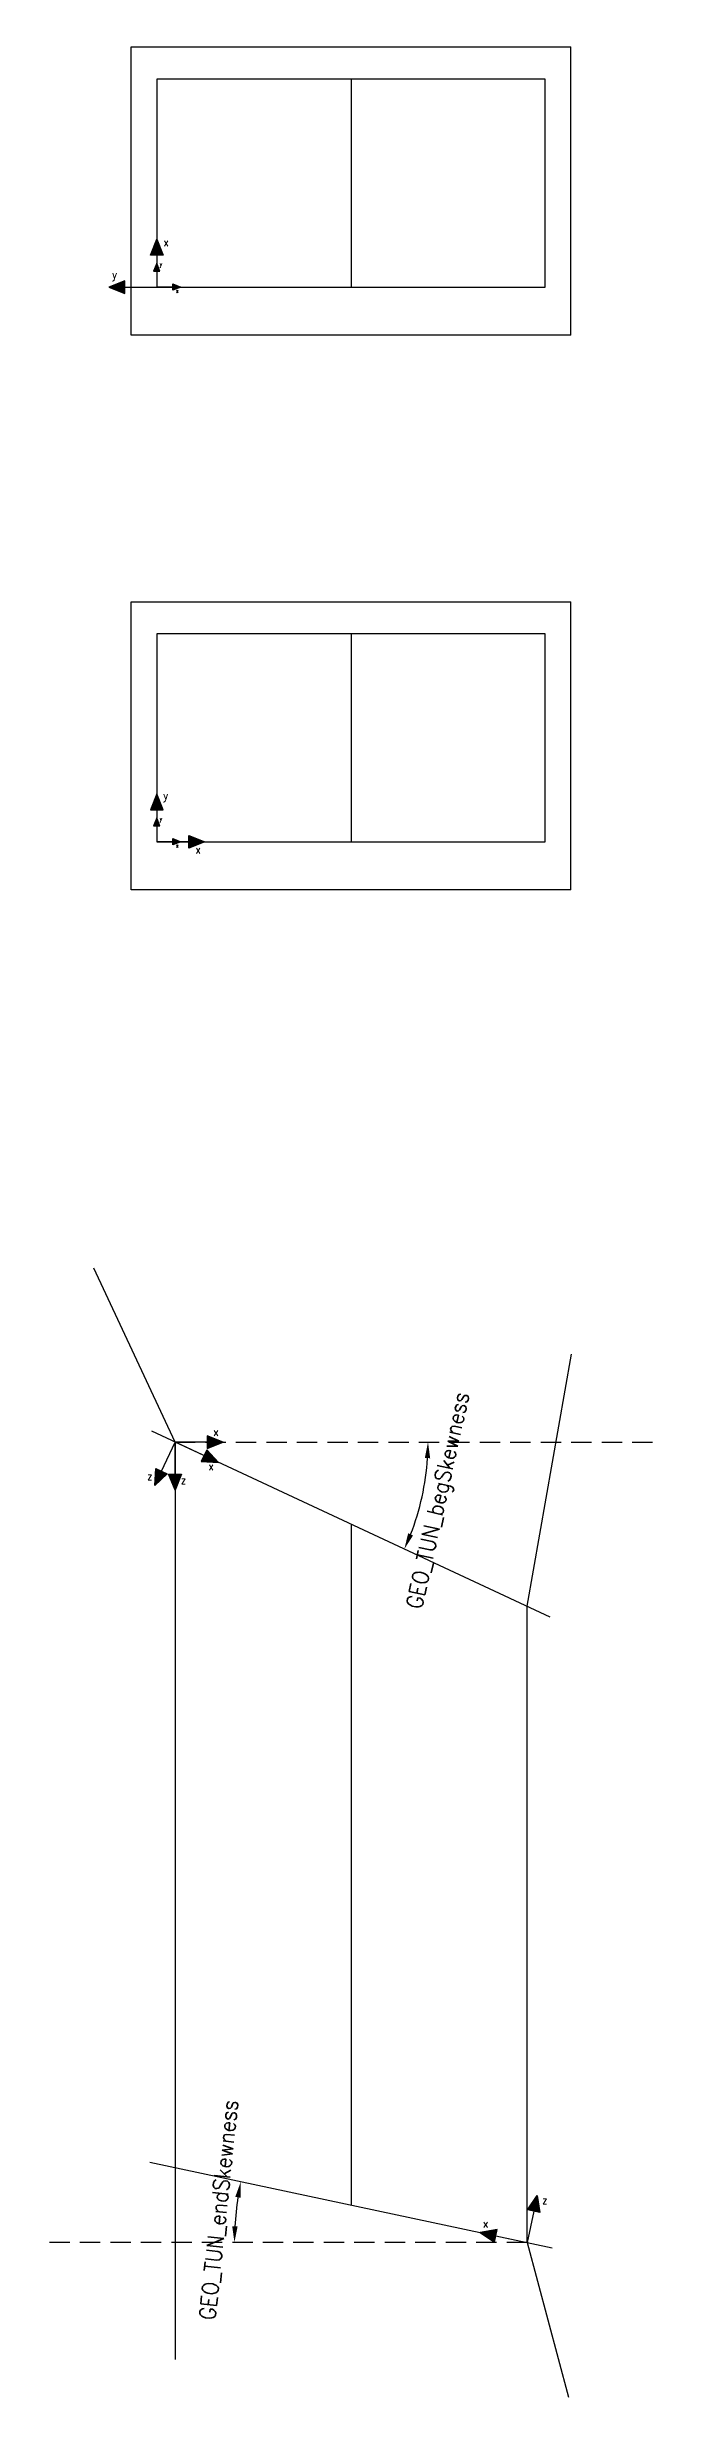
# Model space of a CAD drawing. Header units: millimetres. Extents: x 9422 to 64287, y -8120 to 6483.
# Drawn here: x 39224 to 41124, y -1410 to 5931 of the extents above; entities that cross this region are included whole.
import ezdxf
from ezdxf.enums import TextEntityAlignment as Align

# ---------------------------------------------------------------- set-up
doc = ezdxf.new("R2010")
doc.units = ezdxf.units.MM
doc.linetypes.add('DASHED', pattern=[19.05, 12.7, -6.35])
for name, color, linetype in [('04', 4, 'Continuous'), ('07', 7, 'Continuous'), ('08', 8, 'Continuous'), ('Dimension_03', 3, 'Continuous'), ('Green_04_0.3mm', 106, 'Continuous'), ('Orange_04_0.3mm', 23, 'Continuous')]:
    doc.layers.add(name, color=color, linetype=linetype)
doc.styles.add('Color', font='romans.shx', dxfattribs={"width": 0.9, "height": 100})
doc.styles.add('Romans', font='romans.shx', dxfattribs={"width": 0.9, "height": 50})
doc.dimstyles.new('C 1-25 (1-25)', dxfattribs={"dimscale": 25, "dimtxt": 0.18, "dimasz": 2, "dimexe": 1, "dimexo": 1, "dimgap": 1, "dimtad": 1, "dimdec": 0, "dimlfac": 0.1, "dimzin": 0, "dimdsep": 46, "dimtxsty": 'Romans', "dimblk1": 'OBLIQUE', "dimblk2": 'OBLIQUE', "dimsah": 1, "dimcen": 2, "dimdle": 1, "dimclrd": 7, "dimclre": 7, "dimclrt": 3, "dimazin": 2, "dimtfac": 1, "dimtdec": 0, "dimtmove": 0, "dimatfit": 3, "dimfxl": 1, "dimfrac": 1, "dimarcsym": 0})

# ---------------------------------------------------------------- blocks, each defined once
blk = doc.blocks.new('*D6')
at = {"layer": 'Defpoints', "color": 0, "transparency": 16777216}
for p in [(39551.5, 1606.9), (39624, 1573.1), (41124, 1573.1), (40381.4, 1346.3), (40796.5, 1026.3)]:
    blk.add_point(p, dxfattribs=at)
at = {"layer": 'Dimension_03', "color": 7, "linetype": 'ByBlock', "lineweight": -2, "transparency": 16777216}
blk.add_arc((39624, 1573.1), 790.7, 338.62386, 356.37614, dxfattribs=at)
at = {"layer": 'Dimension_03', "color": 7, "transparency": 16777216}
for points in [[(40404.7, 1523.4), (40421.4, 1522.8), (40414.6, 1573.1)], [(40367.9, 1281.6), (40352.6, 1288.2), (40340.6, 1238.9)]]:
    blk.add_solid(points, dxfattribs=at)
at = {"layer": 'Dimension_03', "color": 3, "transparency": 16777216, "insert": (40452.8, 1389.3), "char_height": 50, "attachment_point": 5, "rotation": 77.5, "style": 'Romans'}
blk.add_mtext('GEO_TUN_begSkewness', dxfattribs=at)
blk = doc.blocks.new('*D7')
at = {"layer": 'Defpoints', "color": 0, "transparency": 16777216}
for p in [(39545.7, -676.5), (39818.7, -799.7), (39224, -926.9), (40724, -926.9), (40802.2, -943.6)]:
    blk.add_point(p, dxfattribs=at)
at = {"layer": 'Dimension_03', "color": 7, "linetype": 'ByBlock', "lineweight": -2, "transparency": 16777216}
blk.add_arc((40724, -926.9), 914.2, 171.13406, 176.86594, dxfattribs=at)
at = {"layer": 'Dimension_03', "color": 7, "transparency": 16777216}
for points in [[(39812.5, -784.5), (39828.9, -787.5), (39829.8, -736.9)], [(39819.5, -877.2), (39802.8, -876.7), (39809.8, -926.9)]]:
    blk.add_solid(points, dxfattribs=at)
at = {"layer": 'Dimension_03', "color": 3, "transparency": 16777216, "insert": (39762.7, -825.9), "char_height": 50, "attachment_point": 5, "rotation": 84, "style": 'Romans'}
blk.add_mtext('GEO_TUN_endSkewness', dxfattribs=at)

msp = doc.modelspace()

# ---------------------------------------------------------------- hatches: boundary and pattern name
at = {"layer": '07', "transparency": 33554559}
h = msp.add_hatch(color=256, dxfattribs=at)
h.dxf.hatch_style = 1
h.paths.add_polyline_path([(39577.1, 5231.3), (39567.1, 5256.3), (39557.1, 5231.3)])
h = msp.add_hatch(color=256, dxfattribs=at)
h.dxf.hatch_style = 1
h.paths.add_polyline_path([(39617.1, 5191.3), (39642.1, 5181.3), (39617.1, 5171.3)])
h = msp.add_hatch(color=256, dxfattribs=at)
h.dxf.hatch_style = 1
h.paths.add_polyline_path([(39577.1, 3498.5), (39567.1, 3523.5), (39557.1, 3498.5)])
h = msp.add_hatch(color=256, dxfattribs=at)
h.dxf.hatch_style = 1
h.paths.add_polyline_path([(39617.1, 3458.5), (39642.1, 3448.5), (39617.1, 3438.5)])
at = {"layer": 'Green_04_0.3mm', "transparency": 33554559}
h = msp.add_hatch(color=256, dxfattribs=at)
h.dxf.hatch_style = 1
h.paths.add_polyline_path([(39547.1, 5281.3), (39567.1, 5331.3), (39587.1, 5281.3)])
h = msp.add_hatch(color=256, dxfattribs=at)
h.dxf.hatch_style = 1
h.paths.add_polyline_path([(39467.1, 5201.3), (39417.1, 5181.3), (39467.1, 5161.3)])
h = msp.add_hatch(color=256, dxfattribs=at)
h.dxf.hatch_style = 1
h.paths.add_polyline_path([(39587.1, 3548.5), (39567.1, 3598.5), (39547.1, 3548.5)])
h = msp.add_hatch(color=256, dxfattribs=at)
h.dxf.hatch_style = 1
h.paths.add_polyline_path([(39667.1, 3468.5), (39717.1, 3448.5), (39667.1, 3428.5)])
h = msp.add_hatch(color=256, dxfattribs=at)
h.dxf.hatch_style = 1
h.paths.add_polyline_path([(39706.2, 1512.7), (39759.9, 1509.7), (39723.1, 1548.9)])
h = msp.add_hatch(color=256, dxfattribs=at)
h.dxf.hatch_style = 1
h.paths.add_polyline_path([(39599.8, 1474), (39560.6, 1437.1), (39563.6, 1490.9)])
h = msp.add_hatch(color=256, dxfattribs=at)
h.dxf.hatch_style = 1
h.paths.add_polyline_path([(40725.2, -825), (40755.2, -780.2), (40764.3, -833.3)])
h = msp.add_hatch(color=256, dxfattribs=at)
h.dxf.hatch_style = 1
h.paths.add_polyline_path([(40630.3, -886.6), (40577.3, -895.7), (40622, -925.7)])
at = {"layer": 'Orange_04_0.3mm', "transparency": 33554559}
h = msp.add_hatch(color=256, dxfattribs=at)
h.dxf.hatch_style = 1
h.paths.add_polyline_path([(39724, 1553.1), (39774, 1573.1), (39724, 1593.1)])
h = msp.add_hatch(color=256, dxfattribs=at)
h.dxf.hatch_style = 1
h.paths.add_polyline_path([(39644, 1473.1), (39624, 1423.1), (39604, 1473.1)])

# ---------------------------------------------------------------- linework, layer by layer
at = {"layer": '04'}
for p, q in [((39487.1, 5931.3), (40860.8, 5931.3)), ((39487.1, 5031.3), (39487.1, 5931.3)), ((40860.8, 5031.3), (40860.8, 5931.3)), ((40174, 5831.3), (40174, 5181.3)), ((40860.8, 5031.3), (39487.1, 5031.3)), ((39487.1, 4198.5), (40860.8, 4198.5)), ((39487.1, 3298.5), (39487.1, 4198.5)), ((40860.8, 3298.5), (40860.8, 4198.5)), ((40174, 4098.5), (40174, 3448.5)), ((40860.8, 3298.5), (39487.1, 3298.5)), ((39624, 1573.1), (39370.4, 2116.9)), ((40724, 1060.1), (40862.9, 1848)), ((40796.5, 1026.3), (39551.5, 1606.9)), ((39624, 1573.1), (39624, -693.1)), ((40174, 1316.6), (40174, -810)), ((40724, -926.9), (40724, 1060.1)), ((39545.7, -676.5), (40802.2, -943.6)), ((39624, -693.1), (39624, -1293.1)), ((40724, -926.9), (40853.4, -1409.9))]:
    msp.add_line(p, q, dxfattribs=at)
for points in [[(39567.1, 5181.3), (40780.8, 5181.3), (40780.8, 5831.3), (39567.1, 5831.3)], [(39567.1, 3448.5), (40780.8, 3448.5), (40780.8, 4098.5), (39567.1, 4098.5)]]:
    msp.add_lwpolyline(points, close=True, dxfattribs=at)
at = {"layer": '07'}
for p, q in [((39567.1, 5231.3), (39567.1, 5181.3)), ((39617.1, 5181.3), (39567.1, 5181.3)), ((39567.1, 3498.5), (39567.1, 3448.5)), ((39617.1, 3448.5), (39567.1, 3448.5))]:
    msp.add_line(p, q, dxfattribs=at)
for points in [[(39577.1, 5231.3), (39567.1, 5256.3), (39557.1, 5231.3)], [(39617.1, 5191.3), (39642.1, 5181.3), (39617.1, 5171.3)], [(39577.1, 3498.5), (39567.1, 3523.5), (39557.1, 3498.5)], [(39617.1, 3458.5), (39642.1, 3448.5), (39617.1, 3438.5)]]:
    msp.add_lwpolyline(points, close=True, dxfattribs=at)
at = {"layer": '08', "linetype": 'DASHED', "ltscale": 5}
for p, q in [((39624, 1573.1), (41124, 1573.1)), ((40724, -926.9), (39224, -926.9))]:
    msp.add_line(p, q, dxfattribs=at)
at = {"layer": 'Green_04_0.3mm'}
for p, q in [((39567.1, 5281.3), (39567.1, 5181.3)), ((39467.1, 5181.3), (39567.1, 5181.3)), ((39567.1, 3548.5), (39567.1, 3448.5)), ((39667.1, 3448.5), (39567.1, 3448.5)), ((39581.7, 1482.4), (39624, 1573.1)), ((39714.6, 1530.8), (39624, 1573.1)), ((40744.8, -829.1), (40724, -926.9)), ((40626.2, -906.1), (40724, -926.9))]:
    msp.add_line(p, q, dxfattribs=at)
for points in [[(39547.1, 5281.3), (39567.1, 5331.3), (39587.1, 5281.3)], [(39467.1, 5201.3), (39417.1, 5181.3), (39467.1, 5161.3)], [(39587.1, 3548.5), (39567.1, 3598.5), (39547.1, 3548.5)], [(39667.1, 3468.5), (39717.1, 3448.5), (39667.1, 3428.5)], [(39706.2, 1512.7), (39759.9, 1509.7), (39723.1, 1548.9)], [(39599.8, 1474), (39560.6, 1437.1), (39563.6, 1490.9)], [(40725.2, -825), (40755.2, -780.2), (40764.3, -833.3)], [(40630.3, -886.6), (40577.3, -895.7), (40622, -925.7)]]:
    msp.add_lwpolyline(points, close=True, dxfattribs=at)
at = {"layer": 'Orange_04_0.3mm'}
for p in [(39724, 1573.1), (39624, 1473.1)]:
    msp.add_line(p, (39624, 1573.1), dxfattribs=at)
for points in [[(39724, 1553.1), (39774, 1573.1), (39724, 1593.1)], [(39644, 1473.1), (39624, 1423.1), (39604, 1473.1)]]:
    msp.add_lwpolyline(points, close=True, dxfattribs=at)

# ---------------------------------------------------------------- texts
at = {"layer": '07', "ltscale": 5, "style": 'Color', "width": 0.9}
for s, p in [('y', (39576.3, 5253.2)), ('x', (39627.1, 5169.6)), ('y', (39576.3, 3520.4)), ('x', (39627.1, 3436.8))]:
    msp.add_text(s, height=12.5, dxfattribs=at).set_placement(p, align=Align.MIDDLE_LEFT)
at = {"layer": 'Green_04_0.3mm', "ltscale": 5, "style": 'Color', "width": 0.9}
for s, p in [('x', (39587.8, 5321.7)), ('y', (39427.7, 5220.2)), ('y', (39587.2, 3592.8)), ('x', (39687.9, 3424.5)), ('z', (39537.2, 1467.2)), ('x', (39728.4, 1497.9)), ('z', (40771.4, -795.5)), ('x', (40586.6, -868))]:
    msp.add_text(s, height=25, dxfattribs=at).set_placement(p, align=Align.MIDDLE_LEFT)
at = {"layer": 'Orange_04_0.3mm', "ltscale": 5, "style": 'Color', "width": 0.9}
for s, p in [('x', (39743.9, 1604.7)), ('z', (39642.4, 1453.7))]:
    msp.add_text(s, height=25, dxfattribs=at).set_placement(p, align=Align.MIDDLE_LEFT)

# ---------------------------------------------------------------- dimensions: what is measured, and where the dimension line sits
at = {"layer": 'Dimension_03'}
for base, line1, line2, text, override, picture, middle in [((40381.4, 1346.3), ((39624, 1573.1), (41124, 1573.1)), ((40796.5, 1026.3), (39551.5, 1606.9)), 'GEO_TUN_begSkewness', {"dimtad": 4, "dimtix": 1}, '*D6', (40452.8, 1389.3)), ((39818.7, -799.7), ((39545.7, -676.5), (40802.2, -943.6)), ((40724, -926.9), (39224, -926.9)), 'GEO_TUN_endSkewness', {"dimtix": 1}, '*D7', (39762.7, -825.9))]:
    dim = msp.add_angular_dim_2l(base=base, line1=line1, line2=line2, text=text, dimstyle='C 1-25 (1-25)', override=override, dxfattribs=at)
    dim.commit()
    dim.dimension.update_dxf_attribs({"geometry": picture, "text_midpoint": middle})

doc.saveas('drawing.dxf')
